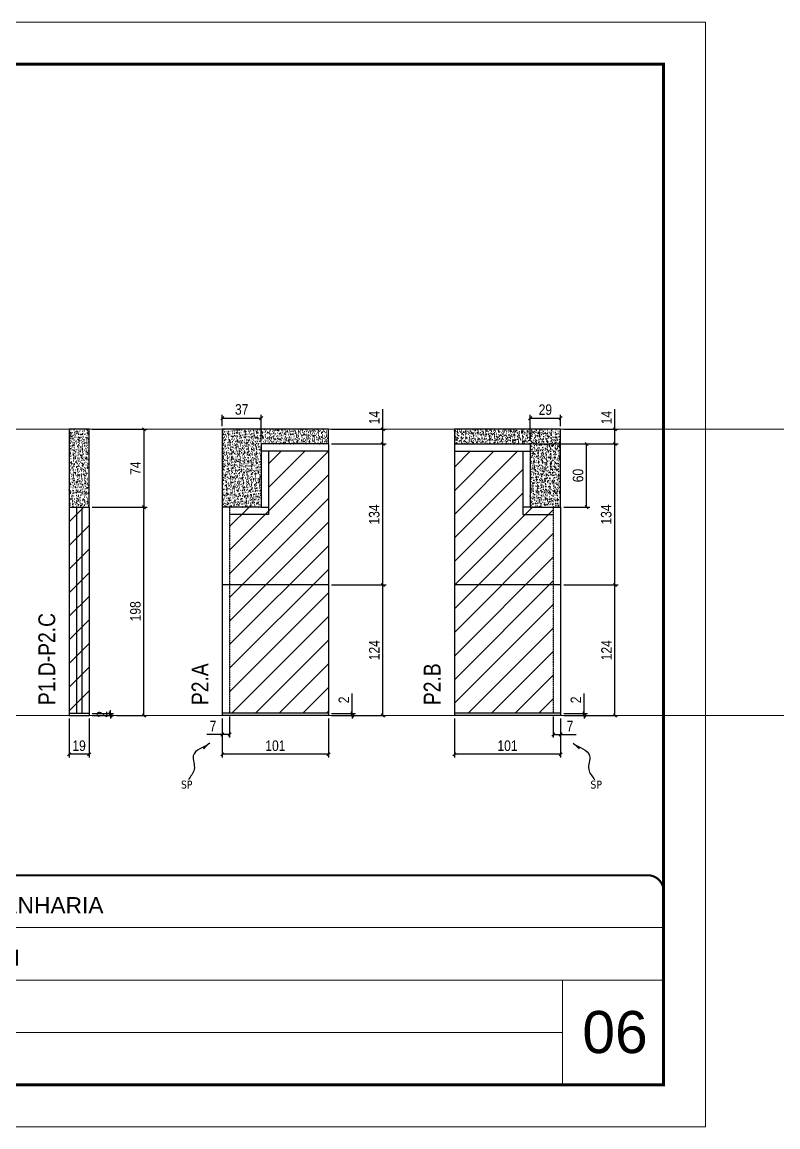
# Model space of a CAD drawing. Extents: x 2282 to 12463, y 760 to 16806.
# Drawn here: x 5319 to 6037, y 14543 to 15593 of the extents above; entities that cross this region are included whole.
import ezdxf

# ---------------------------------------------------------------- set-up
doc = ezdxf.new("R2010")
doc.units = 0
for name, pattern in [('CONTINUO', [0]), ('DASHED', [0.75, 0.5, -0.25]), ('HIDDEN', [0.375, 0.25, -0.125])]:
    doc.linetypes.add(name, pattern=pattern)
for name, color, linetype, lineweight in [('CARIMBO', 255, 'Continuous', 9), ('Folhas', 255, 'Continuous', 9), ('Hachura', 251, 'Continuous', 9), ('SARRAFO DE PRESSAO', 251, 'DASHED', 9)]:
    doc.layers.add(name, color=color, linetype=linetype, lineweight=lineweight)
for name, color, linetype in [('COTA', 241, 'Continuous'), ('NOMENCLATURA', 7, 'Continuous'), ('Painéis', 200, 'Continuous'), ('SARR_2.2x7', 40, 'Continuous'), ('texto', 7, 'Continuous')]:
    doc.layers.add(name, color=color, linetype=linetype)
doc.styles.add('ARIAL', font='arial.ttf')
doc.styles.add('ARIAL_NARROW', font='ARIALN.TTF', dxfattribs={"height": 0.2})
doc.styles.add('COTA TECNICA', font='techl___.ttf', dxfattribs={"height": 10})
doc.styles.add('COTA TECNICA-50', font='techl___.ttf', dxfattribs={"height": 10})
doc.styles.get("Standard").update_dxf_attribs({"font": 'arial.ttf'})
doc.styles.add('Tecnologia', font='')
doc.styles.get('Tecnologia').set_extended_font_data('Forgotten Futurist')
doc.dimstyles.new('COTA PAINEL-50', dxfattribs={"dimtxt": 10, "dimasz": 3, "dimexe": 3, "dimexo": 3, "dimgap": 3, "dimtad": 1, "dimdec": 1, "dimzin": 12, "dimdsep": 46, "dimtxsty": 'COTA TECNICA-50', "dimblk1": 'OBLIQUE', "dimblk2": 'OBLIQUE', "dimsah": 1, "dimcen": 0.9, "dimclrd": 4, "dimclre": 4, "dimclrt": 240, "dimadec": 1, "dimazin": 3, "dimtfac": 1, "dimtdec": 1, "dimtmove": 0, "dimatfit": 3, "dimfxl": 1, "dimtolj": 1, "dimtzin": 12, "dimarcsym": 0})
doc.dimstyles.new('PAINEL', dxfattribs={"dimtxt": 10, "dimasz": 3, "dimexe": 3, "dimexo": 3, "dimgap": 3, "dimtad": 1, "dimdec": 1, "dimzin": 12, "dimdsep": 46, "dimtxsty": 'COTA TECNICA', "dimblk1": 'OBLIQUE', "dimblk2": 'OBLIQUE', "dimsah": 1, "dimcen": 0.9, "dimclrd": 4, "dimclre": 4, "dimclrt": 240, "dimadec": 1, "dimazin": 3, "dimtfac": 1, "dimtdec": 1, "dimtmove": 0, "dimatfit": 3, "dimfxl": 1, "dimtolj": 1, "dimtzin": 12, "dimarcsym": 0})
doc.dimstyles.get("Standard").update_dxf_attribs({"dimtxt": 0.18, "dimasz": 0.18, "dimexe": 0.18, "dimexo": 0.0625, "dimgap": 0.09, "dimtad": 0, "dimtih": 1, "dimtoh": 1, "dimdec": 4, "dimzin": 0, "dimdsep": 46, "dimtxsty": 'Standard', "dimcen": 0.09, "dimadec": 0, "dimazin": 0, "dimtfac": 1, "dimtdec": 4, "dimtofl": 0, "dimtmove": 0, "dimatfit": 3, "dimfxl": 1, "dimtolj": 1, "dimtzin": 0, "dimarcsym": 0})
pattern_1 = [(45, (0, 3445.725), (-11.22532, 11.22532), [])]

# ---------------------------------------------------------------- blocks, each defined once
blk = doc.blocks.new('9999999999')
at = {"color": 30, "linetype": 'CONTINUO'}
for p, q in [((98564.6, 34230.2), (98564.6, 34429.4)), ((98564.6, 34379.6), (99584, 34379.6)), ((98564.6, 34329.8), (99488, 34329.8)), ((99584, 34329.8), (99488, 34329.8)), ((99488, 34329.8), (99488, 34230.2)), ((98564.6, 34280), (99488, 34280))]:
    blk.add_line(p, q, dxfattribs=at)
at = {"color": 30, "linetype": 'CONTINUO', "const_width": 2}
blk.add_lwpolyline([(99584, 34230.2), (99584, 34414.4, 0.414214), (99569, 34429.4), (98229, 34429.4, 0.414214), (98214, 34414.4), (98214, 34245.2, 0.414214), (98229, 34230.2), (99584, 34230.2)], format="xyb", dxfattribs=at)
at = {"layer": 'Folhas'}
blk.add_lwpolyline([(98139, 34190.2), (99624, 34190.2), (99624, 35240.2), (98139, 35240.2)], close=True, dxfattribs=at)
at = {"layer": 'Folhas', "color": 30, "const_width": 3}
blk.add_lwpolyline([(98214, 34230.2), (99584, 34230.2), (99584, 35200.2), (98214, 35200.2)], close=True, dxfattribs=at)
at = {"color": 7, "linetype": 'Continuous', "ltscale": 5, "style": 'ARIAL'}
for s, height, p in [('UNITÁ ENGENHARIA', 15.483, (98837.7, 34393.1)), ('ITAQUERA III', 15.483, (98837.7, 34343.3)), ('TÉRREO', 15.48, (98837.7, 34293.5)), ('NOVA SISTEMAS CONSTRUTIVOS', 11.059, (98263.2, 34267.2)), ('PILARES', 15.48, (98837.7, 34243.7))]:
    blk.add_text(s, height=height, dxfattribs=at).set_placement(p)
at = {"layer": 'Folhas', "color": 7, "style": 'Tecnologia', "width": 1.5}
for s, p in [('CLIENTE:', (98573.7, 34397.2)), ('OBRA:', (98573.7, 34347.3)), ('PAVIMENTO:', (98573.7, 34297.5)), ('PROJETO:', (98573.7, 34247.7))]:
    blk.add_text(s, height=14, dxfattribs=at).set_placement(p)
blk = doc.blocks.new('_Oblique')
at = {"color": 0, "linetype": 'ByBlock', "lineweight": -2}
blk.add_line((-0.5, -0.5), (0.5, 0.5), dxfattribs=at)
blk = doc.blocks.new('*D41')
at = {"layer": 'COTA', "color": 4, "lineweight": -2, "transparency": 16777216}
for p, q in [((5385.3, 14935.6), (5405.6, 14935.6)), ((5385.3, 14933.6), (5405.6, 14933.6)), ((5402.6, 14935.6), (5402.6, 14938.6)), ((5402.6, 14933.6), (5402.6, 14935.6)), ((5402.6, 14933.6), (5402.6, 14930.6))]:
    blk.add_line(p, q, dxfattribs=at)
at = {"layer": 'Defpoints', "color": 0, "transparency": 16777216}
for p in [(5382.3, 14935.6), (5382.3, 14933.6), (5402.6, 14935.6)]:
    blk.add_point(p, dxfattribs=at)
at = {"layer": 'COTA', "color": 4, "lineweight": -2, "transparency": 16777216, "xscale": 3, "yscale": 3, "zscale": 3}
for p, rotation in [((5402.6, 14935.6), 270), ((5402.6, 14933.6), 90)]:
    blk.add_blockref('_Oblique', p, dxfattribs=dict(at, rotation=rotation))
at = {"layer": 'COTA', "color": 240, "transparency": 16777216, "insert": (5394.6, 14934.6), "char_height": 10, "attachment_point": 5, "rotation": 90, "style": 'COTA TECNICA-50'}
blk.add_mtext('\\A1;2', dxfattribs=at)
blk = doc.blocks.new('*D42')
at = {"layer": 'COTA', "color": 4, "linetype": 'ByBlock', "lineweight": -2, "transparency": 16777216}
for p, q in [((5385.3, 15131.6), (5437.5, 15131.6)), ((5434.5, 14933.6), (5434.5, 15131.6)), ((5408.6, 14933.6), (5437.5, 14933.6))]:
    blk.add_line(p, q, dxfattribs=at)
at = {"layer": 'Defpoints', "color": 0, "linetype": 'ByBlock', "transparency": 16777216}
for p in [(5382.3, 15131.6), (5434.5, 15131.6), (5405.6, 14933.6)]:
    blk.add_point(p, dxfattribs=at)
at = {"layer": 'COTA', "color": 4, "linetype": 'ByBlock', "lineweight": -2, "transparency": 16777216, "xscale": 3, "yscale": 3, "zscale": 3}
for p, rotation in [((5434.5, 15131.6), 90), ((5434.5, 14933.6), 270)]:
    blk.add_blockref('_Oblique', p, dxfattribs=dict(at, rotation=rotation))
at = {"layer": 'COTA', "color": 240, "linetype": 'ByBlock', "transparency": 16777216, "insert": (5426.4, 15032.6), "char_height": 10, "attachment_point": 5, "rotation": 90, "style": 'COTA TECNICA'}
blk.add_mtext('\\A1;198', dxfattribs=at)
blk = doc.blocks.new('*D69')
at = {"layer": 'COTA', "color": 4, "linetype": 'ByBlock', "lineweight": -2, "transparency": 16777216}
for p, q in [((5363.3, 14930.6), (5363.3, 14893.7)), ((5382.3, 14930.6), (5382.3, 14893.7)), ((5382.3, 14896.7), (5363.3, 14896.7))]:
    blk.add_line(p, q, dxfattribs=at)
at = {"layer": 'Defpoints', "color": 0, "linetype": 'ByBlock', "transparency": 16777216}
for p in [(5363.3, 14933.6), (5382.3, 14933.6), (5363.3, 14896.7)]:
    blk.add_point(p, dxfattribs=at)
at = {"layer": 'COTA', "color": 4, "linetype": 'ByBlock', "lineweight": -2, "transparency": 16777216, "xscale": 3, "yscale": 3, "zscale": 3, "rotation": 180}
blk.add_blockref('_Oblique', (5363.3, 14896.7), dxfattribs=at)
at = {"layer": 'COTA', "color": 4, "linetype": 'ByBlock', "lineweight": -2, "transparency": 16777216, "xscale": 3, "yscale": 3, "zscale": 3}
blk.add_blockref('_Oblique', (5382.3, 14896.7), dxfattribs=at)
at = {"layer": 'COTA', "color": 240, "linetype": 'ByBlock', "transparency": 16777216, "insert": (5372.8, 14904.8), "char_height": 10, "attachment_point": 5, "style": 'COTA TECNICA'}
blk.add_mtext('\\A1;19', dxfattribs=at)
blk = doc.blocks.new('*D61')
at = {"layer": 'COTA', "color": 4, "lineweight": -2, "transparency": 16777216}
for p, q in [((5385.3, 15205.6), (5437.5, 15205.6)), ((5434.5, 15205.6), (5434.5, 15131.6)), ((5385.3, 15131.6), (5437.5, 15131.6))]:
    blk.add_line(p, q, dxfattribs=at)
at = {"layer": 'Defpoints', "color": 0, "transparency": 16777216}
for p in [(5382.3, 15205.6), (5382.3, 15131.6), (5434.5, 15131.6)]:
    blk.add_point(p, dxfattribs=at)
at = {"layer": 'COTA', "color": 4, "lineweight": -2, "transparency": 16777216, "xscale": 3, "yscale": 3, "zscale": 3}
for p, rotation in [((5434.5, 15205.6), 90), ((5434.5, 15131.6), 270)]:
    blk.add_blockref('_Oblique', p, dxfattribs=dict(at, rotation=rotation))
at = {"layer": 'COTA', "color": 240, "transparency": 16777216, "insert": (5426.4, 15168.6), "char_height": 10, "attachment_point": 5, "rotation": 90, "style": 'COTA TECNICA'}
blk.add_mtext('\\A1;74', dxfattribs=at)
blk = doc.blocks.new('*D31')
at = {"layer": 'COTA', "color": 4, "lineweight": -2, "transparency": 16777216}
for p, q in [((5632.5, 14935.6), (5632.5, 14954.5)), ((5612.9, 14935.6), (5635.5, 14935.6)), ((5612.9, 14933.6), (5635.5, 14933.6)), ((5632.5, 14933.6), (5632.5, 14935.6)), ((5632.5, 14933.6), (5632.5, 14930.6))]:
    blk.add_line(p, q, dxfattribs=at)
at = {"layer": 'Defpoints', "color": 0, "transparency": 16777216}
for p in [(5609.9, 14935.6), (5609.9, 14933.6), (5632.5, 14933.6)]:
    blk.add_point(p, dxfattribs=at)
at = {"layer": 'COTA', "color": 4, "lineweight": -2, "transparency": 16777216, "xscale": 3, "yscale": 3, "zscale": 3}
for p, rotation in [((5632.5, 14935.6), 270), ((5632.5, 14933.6), 90)]:
    blk.add_blockref('_Oblique', p, dxfattribs=dict(at, rotation=rotation))
at = {"layer": 'COTA', "color": 240, "transparency": 16777216, "insert": (5624.5, 14948.4), "char_height": 10, "attachment_point": 5, "rotation": 90, "style": 'COTA TECNICA-50'}
blk.add_mtext('\\A1;2', dxfattribs=at)
blk = doc.blocks.new('*D32')
at = {"layer": 'COTA', "color": 4, "linetype": 'ByBlock', "lineweight": -2, "transparency": 16777216}
for p, q in [((5612.9, 15057.6), (5664.6, 15057.6)), ((5661.6, 14933.6), (5661.6, 15057.6)), ((5612.9, 14933.6), (5664.6, 14933.6))]:
    blk.add_line(p, q, dxfattribs=at)
at = {"layer": 'Defpoints', "color": 0, "linetype": 'ByBlock', "transparency": 16777216}
for p in [(5609.9, 15057.6), (5661.6, 15057.6), (5609.9, 14933.6)]:
    blk.add_point(p, dxfattribs=at)
at = {"layer": 'COTA', "color": 4, "linetype": 'ByBlock', "lineweight": -2, "transparency": 16777216, "xscale": 3, "yscale": 3, "zscale": 3}
for p, rotation in [((5661.6, 15057.6), 90), ((5661.6, 14933.6), 270)]:
    blk.add_blockref('_Oblique', p, dxfattribs=dict(at, rotation=rotation))
at = {"layer": 'COTA', "color": 240, "linetype": 'ByBlock', "transparency": 16777216, "insert": (5653.5, 14995.6), "char_height": 10, "attachment_point": 5, "rotation": 90, "style": 'COTA TECNICA'}
blk.add_mtext('\\A1;124', dxfattribs=at)
blk = doc.blocks.new('*D62')
at = {"layer": 'COTA', "color": 4, "linetype": 'ByBlock', "lineweight": -2, "transparency": 16777216}
for p, q in [((5508.9, 14930.6), (5508.9, 14893.7)), ((5609.9, 14930.6), (5609.9, 14893.7)), ((5609.9, 14896.7), (5508.9, 14896.7))]:
    blk.add_line(p, q, dxfattribs=at)
at = {"layer": 'Defpoints', "color": 0, "linetype": 'ByBlock', "transparency": 16777216}
for p in [(5508.9, 14933.6), (5609.9, 14933.6), (5508.9, 14896.7)]:
    blk.add_point(p, dxfattribs=at)
at = {"layer": 'COTA', "color": 4, "linetype": 'ByBlock', "lineweight": -2, "transparency": 16777216, "xscale": 3, "yscale": 3, "zscale": 3, "rotation": 180}
blk.add_blockref('_Oblique', (5508.9, 14896.7), dxfattribs=at)
at = {"layer": 'COTA', "color": 4, "linetype": 'ByBlock', "lineweight": -2, "transparency": 16777216, "xscale": 3, "yscale": 3, "zscale": 3}
blk.add_blockref('_Oblique', (5609.9, 14896.7), dxfattribs=at)
at = {"layer": 'COTA', "color": 240, "linetype": 'ByBlock', "transparency": 16777216, "insert": (5559.4, 14904.8), "char_height": 10, "attachment_point": 5, "style": 'COTA TECNICA'}
blk.add_mtext('\\A1;101', dxfattribs=at)
blk = doc.blocks.new('*D33')
at = {"layer": 'COTA', "color": 4, "lineweight": -2, "transparency": 16777216}
for p, q in [((5515.9, 14932.6), (5515.9, 14912.5)), ((5508.9, 14930.6), (5508.9, 14912.5)), ((5508.9, 14915.5), (5494.2, 14915.5)), ((5515.9, 14915.5), (5508.9, 14915.5))]:
    blk.add_line(p, q, dxfattribs=at)
at = {"layer": 'Defpoints', "color": 0, "transparency": 16777216}
for p in [(5508.9, 14933.6), (5515.9, 14935.6), (5508.9, 14915.5)]:
    blk.add_point(p, dxfattribs=at)
at = {"layer": 'COTA', "color": 4, "lineweight": -2, "transparency": 16777216, "xscale": 3, "yscale": 3, "zscale": 3, "rotation": 180}
blk.add_blockref('_Oblique', (5508.9, 14915.5), dxfattribs=at)
at = {"layer": 'COTA', "color": 4, "lineweight": -2, "transparency": 16777216, "xscale": 3, "yscale": 3, "zscale": 3}
blk.add_blockref('_Oblique', (5515.9, 14915.5), dxfattribs=at)
at = {"layer": 'COTA', "color": 240, "transparency": 16777216, "insert": (5500.1, 14923.5), "char_height": 10, "attachment_point": 5, "style": 'COTA TECNICA-50'}
blk.add_mtext('\\A1;7', dxfattribs=at)
blk = doc.blocks.new('*D34')
at = {"layer": 'COTA', "color": 4, "linetype": 'ByBlock', "lineweight": -2, "transparency": 16777216}
for p, q in [((5612.9, 15191.6), (5664.6, 15191.6)), ((5661.6, 15057.6), (5661.6, 15191.6)), ((5612.9, 15057.6), (5664.6, 15057.6))]:
    blk.add_line(p, q, dxfattribs=at)
at = {"layer": 'Defpoints', "color": 0, "linetype": 'ByBlock', "transparency": 16777216}
for p in [(5609.9, 15191.6), (5661.6, 15191.6), (5609.9, 15057.6)]:
    blk.add_point(p, dxfattribs=at)
at = {"layer": 'COTA', "color": 4, "linetype": 'ByBlock', "lineweight": -2, "transparency": 16777216, "xscale": 3, "yscale": 3, "zscale": 3}
for p, rotation in [((5661.6, 15191.6), 90), ((5661.6, 15057.6), 270)]:
    blk.add_blockref('_Oblique', p, dxfattribs=dict(at, rotation=rotation))
at = {"layer": 'COTA', "color": 240, "linetype": 'ByBlock', "transparency": 16777216, "insert": (5653.4, 15124.6), "char_height": 10, "attachment_point": 5, "rotation": 90, "style": 'COTA TECNICA'}
blk.add_mtext('\\A1;134', dxfattribs=at)
blk = doc.blocks.new('*D63')
at = {"layer": 'COTA', "color": 4, "linetype": 'ByBlock', "lineweight": -2, "transparency": 16777216}
for p, q in [((5508.9, 15208.6), (5508.9, 15219.2)), ((5508.9, 15216.2), (5545.9, 15216.2)), ((5545.9, 15194.6), (5545.9, 15219.2))]:
    blk.add_line(p, q, dxfattribs=at)
at = {"layer": 'Defpoints', "color": 0, "linetype": 'ByBlock', "transparency": 16777216}
for p in [(5545.9, 15216.2), (5508.9, 15205.6), (5545.9, 15191.6)]:
    blk.add_point(p, dxfattribs=at)
at = {"layer": 'COTA', "color": 4, "linetype": 'ByBlock', "lineweight": -2, "transparency": 16777216, "xscale": 3, "yscale": 3, "zscale": 3, "rotation": 180}
blk.add_blockref('_Oblique', (5508.9, 15216.2), dxfattribs=at)
at = {"layer": 'COTA', "color": 4, "linetype": 'ByBlock', "lineweight": -2, "transparency": 16777216, "xscale": 3, "yscale": 3, "zscale": 3}
blk.add_blockref('_Oblique', (5545.9, 15216.2), dxfattribs=at)
at = {"layer": 'COTA', "color": 240, "linetype": 'ByBlock', "transparency": 16777216, "insert": (5527.4, 15224.4), "char_height": 10, "attachment_point": 5, "style": 'COTA TECNICA'}
blk.add_mtext('\\A1;37', dxfattribs=at)
blk = doc.blocks.new('*D35')
at = {"layer": 'COTA', "color": 4, "lineweight": -2, "transparency": 16777216}
for p, q in [((5853.1, 14935.6), (5853.1, 14954.5)), ((5833.6, 14935.6), (5856.1, 14935.6)), ((5833.6, 14933.6), (5856.1, 14933.6)), ((5853.1, 14933.6), (5853.1, 14935.6)), ((5853.1, 14933.6), (5853.1, 14930.6))]:
    blk.add_line(p, q, dxfattribs=at)
at = {"layer": 'Defpoints', "color": 0, "transparency": 16777216}
for p in [(5830.6, 14935.6), (5830.6, 14933.6), (5853.1, 14933.6)]:
    blk.add_point(p, dxfattribs=at)
at = {"layer": 'COTA', "color": 4, "lineweight": -2, "transparency": 16777216, "xscale": 3, "yscale": 3, "zscale": 3}
for p, rotation in [((5853.1, 14935.6), 270), ((5853.1, 14933.6), 90)]:
    blk.add_blockref('_Oblique', p, dxfattribs=dict(at, rotation=rotation))
at = {"layer": 'COTA', "color": 240, "transparency": 16777216, "insert": (5845.1, 14948.4), "char_height": 10, "attachment_point": 5, "rotation": 90, "style": 'COTA TECNICA-50'}
blk.add_mtext('\\A1;2', dxfattribs=at)
blk = doc.blocks.new('*D36')
at = {"layer": 'COTA', "color": 4, "linetype": 'ByBlock', "lineweight": -2, "transparency": 16777216}
for p, q in [((5833.6, 15057.6), (5885.3, 15057.6)), ((5882.3, 14933.6), (5882.3, 15057.6)), ((5833.6, 14933.6), (5885.3, 14933.6))]:
    blk.add_line(p, q, dxfattribs=at)
at = {"layer": 'Defpoints', "color": 0, "linetype": 'ByBlock', "transparency": 16777216}
for p in [(5830.6, 15057.6), (5882.3, 15057.6), (5830.6, 14933.6)]:
    blk.add_point(p, dxfattribs=at)
at = {"layer": 'COTA', "color": 4, "linetype": 'ByBlock', "lineweight": -2, "transparency": 16777216, "xscale": 3, "yscale": 3, "zscale": 3}
for p, rotation in [((5882.3, 15057.6), 90), ((5882.3, 14933.6), 270)]:
    blk.add_blockref('_Oblique', p, dxfattribs=dict(at, rotation=rotation))
at = {"layer": 'COTA', "color": 240, "linetype": 'ByBlock', "transparency": 16777216, "insert": (5874.2, 14995.6), "char_height": 10, "attachment_point": 5, "rotation": 90, "style": 'COTA TECNICA'}
blk.add_mtext('\\A1;124', dxfattribs=at)
blk = doc.blocks.new('*D64')
at = {"layer": 'COTA', "color": 4, "linetype": 'ByBlock', "lineweight": -2, "transparency": 16777216}
for p, q in [((5729.6, 14930.6), (5729.6, 14893.7)), ((5830.6, 14930.6), (5830.6, 14893.7)), ((5830.6, 14896.7), (5729.6, 14896.7))]:
    blk.add_line(p, q, dxfattribs=at)
at = {"layer": 'Defpoints', "color": 0, "linetype": 'ByBlock', "transparency": 16777216}
for p in [(5729.6, 14933.6), (5830.6, 14933.6), (5729.6, 14896.7)]:
    blk.add_point(p, dxfattribs=at)
at = {"layer": 'COTA', "color": 4, "linetype": 'ByBlock', "lineweight": -2, "transparency": 16777216, "xscale": 3, "yscale": 3, "zscale": 3, "rotation": 180}
blk.add_blockref('_Oblique', (5729.6, 14896.7), dxfattribs=at)
at = {"layer": 'COTA', "color": 4, "linetype": 'ByBlock', "lineweight": -2, "transparency": 16777216, "xscale": 3, "yscale": 3, "zscale": 3}
blk.add_blockref('_Oblique', (5830.6, 14896.7), dxfattribs=at)
at = {"layer": 'COTA', "color": 240, "linetype": 'ByBlock', "transparency": 16777216, "insert": (5780.1, 14904.8), "char_height": 10, "attachment_point": 5, "style": 'COTA TECNICA'}
blk.add_mtext('\\A1;101', dxfattribs=at)
blk = doc.blocks.new('*D37')
at = {"layer": 'COTA', "color": 4, "lineweight": -2, "transparency": 16777216}
for p, q in [((5823.6, 14932.6), (5823.6, 14912.5)), ((5830.6, 14930.6), (5830.6, 14912.5)), ((5823.6, 14915.5), (5830.6, 14915.5)), ((5830.6, 14915.5), (5845.3, 14915.5))]:
    blk.add_line(p, q, dxfattribs=at)
at = {"layer": 'Defpoints', "color": 0, "transparency": 16777216}
for p in [(5823.6, 14935.6), (5830.6, 14933.6), (5830.6, 14915.5)]:
    blk.add_point(p, dxfattribs=at)
at = {"layer": 'COTA', "color": 4, "lineweight": -2, "transparency": 16777216, "xscale": 3, "yscale": 3, "zscale": 3, "rotation": 180}
blk.add_blockref('_Oblique', (5823.6, 14915.5), dxfattribs=at)
at = {"layer": 'COTA', "color": 4, "lineweight": -2, "transparency": 16777216, "xscale": 3, "yscale": 3, "zscale": 3}
blk.add_blockref('_Oblique', (5830.6, 14915.5), dxfattribs=at)
at = {"layer": 'COTA', "color": 240, "transparency": 16777216, "insert": (5839.5, 14923.5), "char_height": 10, "attachment_point": 5, "style": 'COTA TECNICA-50'}
blk.add_mtext('\\A1;7', dxfattribs=at)
blk = doc.blocks.new('*D38')
at = {"layer": 'COTA', "color": 4, "linetype": 'ByBlock', "lineweight": -2, "transparency": 16777216}
for p, q in [((5804.6, 15191.6), (5885.3, 15191.6)), ((5882.3, 15057.6), (5882.3, 15191.6)), ((5833.6, 15057.6), (5885.3, 15057.6))]:
    blk.add_line(p, q, dxfattribs=at)
at = {"layer": 'Defpoints', "color": 0, "linetype": 'ByBlock', "transparency": 16777216}
for p in [(5801.6, 15191.6), (5882.3, 15191.6), (5830.6, 15057.6)]:
    blk.add_point(p, dxfattribs=at)
at = {"layer": 'COTA', "color": 4, "linetype": 'ByBlock', "lineweight": -2, "transparency": 16777216, "xscale": 3, "yscale": 3, "zscale": 3}
for p, rotation in [((5882.3, 15191.6), 90), ((5882.3, 15057.6), 270)]:
    blk.add_blockref('_Oblique', p, dxfattribs=dict(at, rotation=rotation))
at = {"layer": 'COTA', "color": 240, "linetype": 'ByBlock', "transparency": 16777216, "insert": (5874, 15124.6), "char_height": 10, "attachment_point": 5, "rotation": 90, "style": 'COTA TECNICA'}
blk.add_mtext('\\A1;134', dxfattribs=at)
blk = doc.blocks.new('*D59')
at = {"layer": 'COTA', "color": 4, "lineweight": -2, "transparency": 16777216}
for p, q in [((5882.3, 15205.6), (5882.3, 15224.8)), ((5833.6, 15205.6), (5885.3, 15205.6)), ((5882.3, 15191.6), (5882.3, 15205.6)), ((5804.6, 15191.6), (5885.3, 15191.6))]:
    blk.add_line(p, q, dxfattribs=at)
at = {"layer": 'Defpoints', "color": 0, "transparency": 16777216}
for p in [(5830.6, 15205.6), (5882.3, 15205.6), (5801.6, 15191.6)]:
    blk.add_point(p, dxfattribs=at)
at = {"layer": 'COTA', "color": 4, "lineweight": -2, "transparency": 16777216, "xscale": 3, "yscale": 3, "zscale": 3}
for p, rotation in [((5882.3, 15205.6), 90), ((5882.3, 15191.6), 270)]:
    blk.add_blockref('_Oblique', p, dxfattribs=dict(at, rotation=rotation))
at = {"layer": 'COTA', "color": 240, "transparency": 16777216, "insert": (5874.2, 15216.7), "char_height": 10, "attachment_point": 5, "rotation": 90, "style": 'COTA TECNICA'}
blk.add_mtext('\\A1;14', dxfattribs=at)
blk = doc.blocks.new('*D30')
at = {"layer": 'COTA', "color": 4, "lineweight": -2, "transparency": 16777216}
for p, q in [((5801.6, 15194.6), (5801.6, 15219.2)), ((5801.6, 15216.2), (5830.6, 15216.2)), ((5830.6, 15208.6), (5830.6, 15219.2))]:
    blk.add_line(p, q, dxfattribs=at)
at = {"layer": 'Defpoints', "color": 0, "transparency": 16777216}
for p in [(5830.6, 15216.2), (5830.6, 15205.6), (5801.6, 15191.6)]:
    blk.add_point(p, dxfattribs=at)
at = {"layer": 'COTA', "color": 4, "lineweight": -2, "transparency": 16777216, "xscale": 3, "yscale": 3, "zscale": 3, "rotation": 180}
blk.add_blockref('_Oblique', (5801.6, 15216.2), dxfattribs=at)
at = {"layer": 'COTA', "color": 4, "lineweight": -2, "transparency": 16777216, "xscale": 3, "yscale": 3, "zscale": 3}
blk.add_blockref('_Oblique', (5830.6, 15216.2), dxfattribs=at)
at = {"layer": 'COTA', "color": 240, "transparency": 16777216, "insert": (5816.1, 15224.2), "char_height": 10, "attachment_point": 5, "style": 'COTA TECNICA'}
blk.add_mtext('\\A1;29', dxfattribs=at)
blk = doc.blocks.new('*D72')
at = {"layer": 'COTA', "color": 4, "lineweight": -2, "transparency": 16777216}
for p, q in [((5661.6, 15205.6), (5661.6, 15224.8)), ((5612.9, 15205.6), (5664.6, 15205.6)), ((5661.6, 15191.6), (5661.6, 15205.6)), ((5612.9, 15191.6), (5664.6, 15191.6))]:
    blk.add_line(p, q, dxfattribs=at)
at = {"layer": 'Defpoints', "color": 0, "transparency": 16777216}
for p in [(5609.9, 15205.6), (5661.6, 15205.6), (5609.9, 15191.6)]:
    blk.add_point(p, dxfattribs=at)
at = {"layer": 'COTA', "color": 4, "lineweight": -2, "transparency": 16777216, "xscale": 3, "yscale": 3, "zscale": 3}
for p, rotation in [((5661.6, 15205.6), 90), ((5661.6, 15191.6), 270)]:
    blk.add_blockref('_Oblique', p, dxfattribs=dict(at, rotation=rotation))
at = {"layer": 'COTA', "color": 240, "transparency": 16777216, "insert": (5653.5, 15216.7), "char_height": 10, "attachment_point": 5, "rotation": 90, "style": 'COTA TECNICA'}
blk.add_mtext('\\A1;14', dxfattribs=at)
blk = doc.blocks.new('*D384')
at = {"layer": 'COTA', "color": 4, "lineweight": -2, "transparency": 16777216}
for p, q in [((5804.6, 15191.6), (5858.3, 15191.6)), ((5855.3, 15131.6), (5855.3, 15191.6)), ((5833.6, 15131.6), (5858.3, 15131.6))]:
    blk.add_line(p, q, dxfattribs=at)
at = {"layer": 'Defpoints', "color": 0, "transparency": 16777216}
for p in [(5801.6, 15191.6), (5855.3, 15191.6), (5830.6, 15131.6)]:
    blk.add_point(p, dxfattribs=at)
at = {"layer": 'COTA', "color": 4, "lineweight": -2, "transparency": 16777216, "xscale": 3, "yscale": 3, "zscale": 3}
for p, rotation in [((5855.3, 15191.6), 90), ((5855.3, 15131.6), 270)]:
    blk.add_blockref('_Oblique', p, dxfattribs=dict(at, rotation=rotation))
at = {"layer": 'COTA', "color": 240, "transparency": 16777216, "insert": (5847.2, 15161.6), "char_height": 10, "attachment_point": 5, "rotation": 90, "style": 'COTA TECNICA'}
blk.add_mtext('\\A1;60', dxfattribs=at)

msp = doc.modelspace()

# ---------------------------------------------------------------- hatches: boundary and pattern name
at = {"layer": 'COTA'}
h = msp.add_hatch(dxfattribs=at)
h.set_pattern_fill('AR-CONC', color=256, scale=0.03)
h.set_pattern_definition([(50, (-342.768, -60), (5.4655401, -0.4781726), [0.5715, -6.2865]), (355, (-342.768, -60), (-1.0573026, 5.7317054), [0.4572, -5.0292175]), (100.451445, (-342.3125, -60.04), (4.4082374, 5.2535326), [0.4857003, -5.3427073]), (46.1842, (-342.768, -58.476), (8.1323712, -1.2612698), [0.85725, -9.42975]), (96.63556, (-342.09, -58.581), (7.122124, 7.4227837), [0.7285507, -8.0140682]), (351.18415, (-342.768, -58.476), (7.122124, 7.4227837), [0.685799, -7.543792]), (21, (-342.006, -58.857), (4.5484317, -3.067956), [0.5715, -6.2865]), (326, (-342.006, -58.857), (1.8540609, 5.525639), [0.4572, -5.0292]), (71.451445, (-341.627, -59.1127), (6.4024926, 2.457683), [0.4857003, -5.3426981]), (37.5, (-342.768, -60), (0.0926581, 2.53665117), [0, -4.96824, 0, -5.1054, 0, -5.04825]), (7.5, (-342.768, -60), (2.00458988, 3.00541724), [0, -2.91084, 0, -4.85394, 0, -1.92405]), (327.5, (-344.4672, -60), (4.06771786, -0.17186232), [0, -1.905, 0, -5.9436, 0, -7.8867]), (317.5, (-345.2292, -60), (4.44387544, 0.7627947), [0, -2.4765, 0, -3.94716, 0, -5.6007])])
h.paths.add_polyline_path([(5382.26, 15205.65), (5363.26, 15205.65), (5363.26, 15131.65), (5382.26, 15131.65)])
h = msp.add_hatch(dxfattribs=at)
h.set_pattern_fill('AR-CONC', color=256, scale=0.03)
h.paths.add_polyline_path([(5545.94, 15191.65), (5609.94, 15191.65), (5609.94, 15205.65), (5508.94, 15205.65), (5508.94, 15131.65), (5545.94, 15131.65)])
h = msp.add_hatch(dxfattribs=at)
h.set_pattern_fill('AR-CONC', color=256, scale=0.03)
h.paths.add_polyline_path([(5830.59, 15205.65), (5729.59, 15205.65), (5729.59, 15191.65), (5801.59, 15191.65), (5801.59, 15131.65), (5830.59, 15131.65)])
at = {"layer": 'Hachura', "linetype": 'ByBlock'}
h = msp.add_hatch(dxfattribs=at)
h.set_pattern_fill('ANSI31', color=256, scale=5)
h.set_pattern_definition(pattern_1)
h.paths.add_polyline_path([(5609.94, 15057.65), (5515.94, 15057.65), (5515.94, 14935.65), (5609.94, 14935.65)])
h.paths.add_polyline_path([(5552.94, 15131.65), (5519.94, 15131.65), (5515.94, 15131.65), (5515.94, 15057.65), (5609.94, 15057.65), (5609.94, 15184.65), (5552.94, 15184.65), (5552.94, 15151.65)])
h = msp.add_hatch(dxfattribs=at)
h.set_pattern_fill('ANSI31', color=256, scale=5)
h.set_pattern_definition(pattern_1)
h.paths.add_polyline_path([(5729.59, 14935.65), (5823.59, 14935.65), (5823.59, 15057.65), (5729.59, 15057.65)])
h.paths.add_polyline_path([(5823.59, 15057.65), (5823.59, 15131.65), (5819.59, 15131.65), (5794.59, 15131.65), (5794.59, 15149.65), (5794.59, 15184.65), (5729.59, 15184.65), (5729.59, 15057.65)])
h = msp.add_hatch(dxfattribs=at)
h.set_pattern_fill('ANSI31', color=256, scale=5)
h.set_pattern_definition(pattern_1)
h.paths.add_polyline_path([(5370.26, 15131.65), (5363.26, 15131.65), (5363.26, 14935.65), (5370.26, 14935.65)])
h.paths.add_polyline_path([(5370.26, 14935.65), (5375.26, 14935.65), (5375.26, 15131.65), (5370.26, 15131.65)])
h.paths.add_polyline_path([(5375.26, 14935.65), (5382.26, 14935.65), (5382.26, 15131.65), (5375.26, 15131.65)])

# ---------------------------------------------------------------- linework, layer by layer
at = {"layer": 'CARIMBO', "color": 3}
for p, q in [((4483.39, 15205.65), (9611.68, 15205.65)), ((4483.39, 14933.65), (9611.68, 14933.65))]:
    msp.add_line(p, q, dxfattribs=at)
at = {"layer": 'COTA'}
for p, q in [((5609.94, 15205.65), (5508.94, 15205.65)), ((5508.94, 15205.65), (5508.94, 15131.65)), ((5609.94, 15191.65), (5609.94, 15205.65)), ((5830.59, 15205.65), (5729.59, 15205.65)), ((5729.59, 15205.65), (5729.59, 15191.65)), ((5830.59, 15131.65), (5830.59, 15205.65))]:
    msp.add_line(p, q, dxfattribs=at)
at = {"layer": 'COTA', "linetype": 'ByBlock'}
for p, q in [((5545.94, 15131.65), (5552.94, 15131.65)), ((5552.94, 15131.65), (5552.94, 15124.65)), ((5801.59, 15131.65), (5794.59, 15131.65)), ((5794.59, 15131.65), (5794.59, 15124.65))]:
    msp.add_line(p, q, dxfattribs=at)
at = {"layer": 'COTA'}
msp.add_lwpolyline([(5363.26, 15131.65), (5382.26, 15131.65), (5382.26, 15205.65), (5363.26, 15205.65)], close=True, dxfattribs=at)
at = {"layer": 'Painéis'}
for p, q in [((5609.94, 15191.65), (5545.94, 15191.65)), ((5545.94, 15191.65), (5545.94, 15131.65)), ((5609.94, 15191.65), (5609.94, 14933.65)), ((5729.59, 15191.65), (5729.59, 14933.65)), ((5729.59, 15191.65), (5801.59, 15191.65)), ((5801.59, 15191.65), (5801.59, 15131.65)), ((5363.26, 15131.65), (5382.26, 15131.65)), ((5363.26, 15131.65), (5363.26, 14933.65)), ((5382.26, 15131.65), (5382.26, 14933.65)), ((5508.94, 15131.65), (5508.94, 14933.65)), ((5545.94, 15131.65), (5508.94, 15131.65)), ((5801.59, 15131.65), (5830.59, 15131.65)), ((5830.59, 15131.65), (5830.59, 14933.65)), ((5609.94, 15057.65), (5508.94, 15057.65)), ((5830.59, 15057.65), (5729.59, 15057.65)), ((5363.26, 14935.65), (5382.26, 14935.65)), ((5363.26, 14933.65), (5382.26, 14933.65)), ((5609.94, 14935.65), (5508.94, 14935.65)), ((5609.94, 14933.65), (5508.94, 14933.65)), ((5830.59, 14935.65), (5729.59, 14935.65)), ((5830.59, 14933.65), (5729.59, 14933.65))]:
    msp.add_line(p, q, dxfattribs=at)
at = {"layer": 'SARR_2.2x7'}
for p, q in [((5609.94, 15184.65), (5545.94, 15184.65)), ((5552.94, 15184.65), (5552.94, 15131.65)), ((5729.59, 15184.65), (5801.59, 15184.65)), ((5794.59, 15184.65), (5794.59, 15131.65)), ((5370.26, 15131.65), (5370.26, 14935.65)), ((5375.26, 15131.65), (5375.26, 14935.65)), ((5552.94, 15124.65), (5515.94, 15124.65)), ((5794.59, 15124.65), (5823.59, 15124.65))]:
    msp.add_line(p, q, dxfattribs=at)
at = {"layer": 'SARR_2.2x7', "linetype": 'HIDDEN'}
for p, q in [((5515.94, 15131.65), (5515.94, 15057.65)), ((5823.59, 15131.65), (5823.59, 15057.65)), ((5515.94, 15057.65), (5515.94, 14935.65)), ((5823.59, 15057.65), (5823.59, 14935.65))]:
    msp.add_line(p, q, dxfattribs=at)

# ---------------------------------------------------------------- block references
at = {"layer": 'SARRAFO DE PRESSAO', "color": 6, "linetype": 'ByBlock'}
msp.add_blockref('9999999999', (-93655.59, -19647.64), dxfattribs=at)

# ---------------------------------------------------------------- texts
at = {"layer": 'CARIMBO', "style": 'ARIAL'}
msp.add_text('06', height=40, dxfattribs=at).set_placement((5851.25, 14612.71))
at = {"layer": 'NOMENCLATURA', "style": 'ARIAL_NARROW'}
for s, p in [('P1.D-P2.C', (5350.09, 14943.42)), ('P2.A', (5495.76, 14943.42)), ('P2.B', (5716.41, 14943.42))]:
    msp.add_text(s, height=16, rotation=90, dxfattribs=at).set_placement(p)
at = {"layer": 'texto', "color": 0, "char_height": 7.5, "attachment_point": 5}
for insert in [(5475.1, 14867.84), (5864.42, 14867.84)]:
    msp.add_mtext('{\\fTahoma|b0|i0|c0|p34;\\C4;SP}', dxfattribs=dict(at, insert=insert))

# ---------------------------------------------------------------- dimensions: what is measured, and where the dimension line sits
at = {"layer": 'COTA', "linetype": 'ByBlock'}
for base, p1, p2, angle, override, picture, middle in [((5545.94, 15216.16), (5508.94, 15205.65), (5545.94, 15191.65), 180, {"dimarcsym": 2}, '*D63', (5527.44, 15224.38)), ((5661.6, 15191.65), (5609.94, 15057.65), (5609.94, 15191.65), 90, {"dimarcsym": 2}, '*D34', (5653.38, 15124.65)), ((5882.25, 15191.65), (5830.59, 15057.65), (5801.59, 15191.65), 90, {"dimarcsym": 2}, '*D38', (5874.03, 15124.65)), ((5661.6, 15057.65), (5609.94, 14933.65), (5609.94, 15057.65), 90, {"dimarcsym": 1}, '*D32', (5653.53, 14995.65)), ((5882.25, 15057.65), (5830.59, 14933.65), (5830.59, 15057.65), 90, {"dimarcsym": 1}, '*D36', (5874.18, 14995.65))]:
    dim = msp.add_linear_dim(base=base, p1=p1, p2=p2, angle=angle, dimstyle='PAINEL', override=override, dxfattribs=at)
    dim.commit()
    dim.dimension.update_dxf_attribs({"geometry": picture, "text_midpoint": middle})
at = {"layer": 'COTA'}
for base, p1, p2, dimstyle, picture, middle in [((5830.59, 15216.16), (5801.59, 15191.65), (5830.59, 15205.65), 'PAINEL', '*D30', (5816.09, 15224.25)), ((5508.94, 14915.47), (5515.94, 14935.65), (5508.94, 14933.65), 'COTA PAINEL-50', '*D33', (5500.07, 14923.54))]:
    dim = msp.add_linear_dim(base=base, p1=p1, p2=p2, dimstyle=dimstyle, dxfattribs=at)
    dim.commit()
    dim.dimension.update_dxf_attribs({"geometry": picture, "text_midpoint": middle})
for base, p1, p2, angle, dimstyle, picture, middle in [((5661.6, 15205.65), (5609.94, 15191.65), (5609.94, 15205.65), 90, 'PAINEL', '*D72', (5653.53, 15216.71)), ((5882.25, 15205.65), (5801.59, 15191.65), (5830.59, 15205.65), 90, 'PAINEL', '*D59', (5874.18, 15216.71)), ((5434.5, 15131.65), (5382.26, 15205.65), (5382.26, 15131.65), 90, 'PAINEL', '*D61', (5426.42, 15168.65)), ((5855.29, 15191.65), (5830.59, 15131.65), (5801.59, 15191.65), 90, 'PAINEL', '*D384', (5847.19, 15161.65)), ((5830.59, 14915.47), (5823.59, 14935.65), (5830.59, 14933.65), 180, 'COTA PAINEL-50', '*D37', (5839.45, 14923.54))]:
    dim = msp.add_linear_dim(base=base, p1=p1, p2=p2, angle=angle, dimstyle=dimstyle, dxfattribs=at)
    dim.commit()
    dim.dimension.update_dxf_attribs({"geometry": picture, "text_midpoint": middle})
at = {"layer": 'COTA', "color": 3, "linetype": 'ByBlock'}
dim = msp.add_linear_dim(base=(5434.5, 15131.65), p1=(5405.61, 14933.65), p2=(5382.26, 15131.65), angle=90, dimstyle='PAINEL', override={"dimarcsym": 1}, dxfattribs=at)
dim.commit()
dim.dimension.update_dxf_attribs({"geometry": '*D42', "text_midpoint": (5426.39, 15032.65)})
at = {"layer": 'COTA'}
for base, p1, p2, picture, middle in [((5632.46, 14933.65), (5609.94, 14935.65), (5609.94, 14933.65), '*D31', (5632.46, 14948.39)), ((5853.11, 14933.65), (5830.59, 14935.65), (5830.59, 14933.65), '*D35', (5853.11, 14948.39)), ((5402.61, 14935.65), (5382.26, 14933.65), (5382.26, 14935.65), '*D41', (5402.61, 14934.65))]:
    dim = msp.add_linear_dim(base=base, p1=p1, p2=p2, angle=90, dimstyle='COTA PAINEL-50', dxfattribs=at)
    dim.commit()
    dim.dimension.update_dxf_attribs({"geometry": picture, "text_midpoint": middle, "dimtype": 160})
at = {"layer": 'COTA', "linetype": 'ByBlock'}
for base, p1, p2, picture, middle in [((5363.26, 14896.72), (5382.26, 14933.65), (5363.26, 14933.65), '*D69', (5372.76, 14904.81)), ((5508.94, 14896.72), (5609.94, 14933.65), (5508.94, 14933.65), '*D62', (5559.44, 14904.83)), ((5729.59, 14896.72), (5830.59, 14933.65), (5729.59, 14933.65), '*D64', (5780.09, 14904.83))]:
    dim = msp.add_linear_dim(base=base, p1=p1, p2=p2, dimstyle='PAINEL', override={"dimarcsym": 2}, dxfattribs=at)
    dim.commit()
    dim.dimension.update_dxf_attribs({"geometry": picture, "text_midpoint": middle})

# ---------------------------------------------------------------- leaders
at = {"layer": 'COTA', "path_type": 1}
for points in [[(5497.11, 14907.15), (5481.32, 14895.31), (5482.25, 14882.31), (5476.69, 14872.52)], [(5842.42, 14907.15), (5858.2, 14895.31), (5857.28, 14882.31), (5862.83, 14872.52)]]:
    msp.add_leader(points, dimstyle='Standard', override={"dimasz": 8}, dxfattribs=at)

doc.saveas('drawing.dxf')
